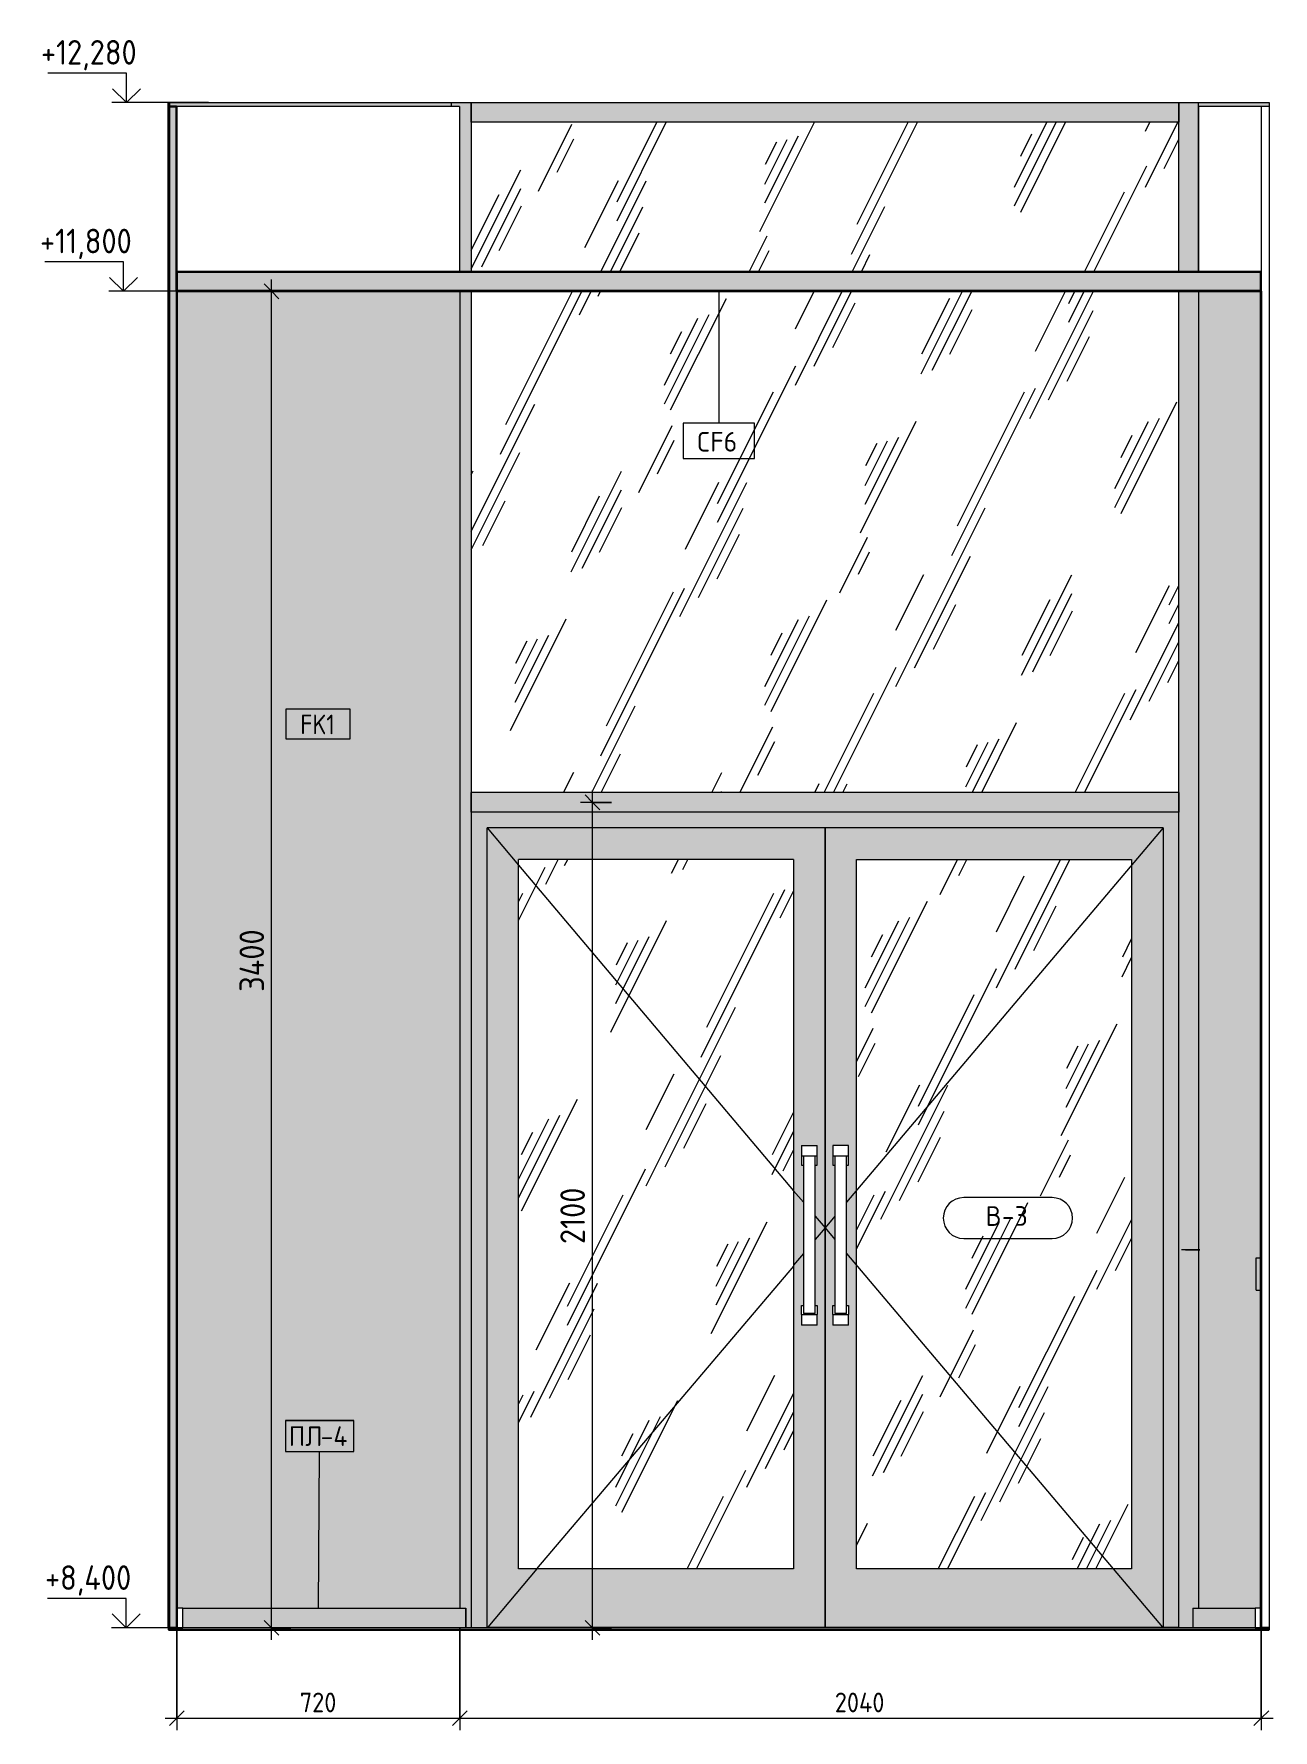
# Model space of a CAD drawing. Header units: millimetres. Extents: x 95091 to 185761, y -1987 to 15323.
# Drawn here: x 182608 to 185761, y 8140 to 12455 of the extents above; entities that cross this region are included whole.
import ezdxf

# ---------------------------------------------------------------- set-up
doc = ezdxf.new("R2010")
doc.units = ezdxf.units.MM
for name, color, linetype, lineweight in [('A-ANNO-DIMS', 7, 'Continuous', 9), ('A-ANNO-DIMS-25', 7, 'Continuous', 9), ('A-CLNG-IDEN', 7, 'Continuous', 9), ('A-DETL', 7, 'Continuous', 9), ('A-DOOR', 7, 'Continuous', 9), ('A-DOOR-IDEN', 7, 'Continuous', 9), ('A-FLOR', 7, 'Continuous', 9), ('A-GENM', 7, 'Continuous', 9), ('A-GENM-IDEN', 7, 'Continuous', 9), ('A-GLAZ-CURT', 7, 'Continuous', 9), ('A-GLAZ-CWMG', 7, 'Continuous', 9), ('A-WALL-3', 7, 'Continuous', 9), ('A-WALL-IDEN', 7, 'Continuous', 9), ('A-WALL-PATT', 7, 'Continuous', 9), ('G-ANNO-DIMS', 7, 'Continuous', 9), ('G-ANNO-DIMS-1', 7, 'Continuous', 20), ('I-WALL', 7, 'Continuous', 9), ('Q-SPCQ', 7, 'Continuous', 9), ('S-COLS', 7, 'Continuous', 9), ('Электрические приборы', 7, 'Continuous', 9)]:
    doc.layers.add(name, color=color, linetype=linetype, lineweight=lineweight)
for name, color, linetype, lineweight, true_color in [('A-CLNG-1', 7, 'Continuous', 9, 0x787878), ('A-CLNG-FNSH-1', 7, 'Continuous', 30, 0x3c3c3c), ('A-DOOR-GLAZ', 7, 'Continuous', 9, 0x8080ff), ('A-FLOR-FNSH-1', 7, 'Continuous', 30, 0x3c3c3c), ('A-WALL-4', 7, 'Continuous', 30, 0x3c3c3c), ('A-WALL-5', 7, 'Continuous', 40, 0x3c3c3c), ('A-WALL-FNSH-2', 7, 'Continuous', 30, 0x3c3c3c), ('I-WALL-1', 7, 'Continuous', 9, 0x787878), ('Q-SPCQ-1', 1, 'Continuous', 9, 0xff0000)]:
    doc.layers.add(name, color=color, linetype=linetype, lineweight=lineweight, true_color=true_color)
doc.styles.add('GOST Common_5', font='GOST_Common.ttf', dxfattribs={"width": 0.9, "height": 50})
doc.styles.add('GOST Common_6', font='GOST_Common.ttf', dxfattribs={"height": 50})
doc.styles.add('ISOCPEUR_2', font='isocpeur.ttf', dxfattribs={"width": 0.9, "height": 62.5})
doc.styles.add('ISOCPEUR_3', font='isocpeur.ttf', dxfattribs={"width": 0.9, "height": 50})
doc.dimstyles.new('ISO-2_0_0_9К_Средний_округл2', dxfattribs={"dimscale": 304.8, "dimtxt": 49.799059, "dimasz": 0.123031, "dimexe": 0.098425, "dimexo": 0, "dimgap": 0, "dimtad": 1, "dimdec": 0, "dimrnd": 10, "dimzin": 0, "dimdsep": 46, "dimtxsty": 'ISOCPEUR_3', "dimblk1": 'OBLIQUE', "dimblk2": 'OBLIQUE', "dimsah": 1, "dimcen": 0.09, "dimdle": 0.098425, "dimazin": 0, "dimtfac": 1, "dimtdec": 4, "dimtix": 1, "dimtmove": 0, "dimatfit": 3, "dimfxl": 1, "dimtvp": 1, "dimtolj": 1, "dimtzin": 0, "dimarcsym": 2})
doc.dimstyles.new('ISO-2_5_0_9К_БОЛЬШОЙ_1', dxfattribs={"dimscale": 304.8, "dimtxt": 62.248823, "dimasz": 0.123031, "dimexe": 0.098425, "dimexo": 0.246063, "dimgap": 0, "dimtad": 1, "dimdec": 0, "dimrnd": 10, "dimzin": 0, "dimdsep": 46, "dimtxsty": 'ISOCPEUR_2', "dimblk1": 'OBLIQUE', "dimblk2": 'OBLIQUE', "dimsah": 1, "dimcen": 0.09, "dimdle": 0.098425, "dimazin": 0, "dimtfac": 1, "dimtdec": 4, "dimtix": 1, "dimtmove": 0, "dimatfit": 3, "dimfxl": 1, "dimtvp": 1, "dimtolj": 1, "dimtzin": 0, "dimarcsym": 2})
pattern_1 = [(0, (184653.834, 0), (30.48, 7.62), [2.515, -20.345, 2.515, -20.345, -121.92]), (0, (184653.834, 0), (30.48, 7.62), [-45.72, 2.515, -43.205, 2.515, -20.345, -53.34]), (0, (184653.834, 0), (30.48, 7.62), [-114.3, 2.515, -12.725, 2.515, -35.585]), (120, (184665.264, 3.81), (-21.8391136, 22.5864543), [2.515, -20.345, 2.515, -20.345, -121.92]), (120, (184665.264, 3.81), (-21.8391136, 22.5864543), [-45.72, 2.515, -43.205, 2.515, -20.345, -53.34]), (120, (184665.264, 3.81), (-21.8391136, 22.5864543), [-114.3, 2.515, -12.725, 2.515, -35.585]), (240, (184669.074, 19.05), (-8.6408864, -30.2064543), [2.515, -20.345, 2.515, -20.345, -121.92]), (240, (184669.074, 19.05), (-8.6408864, -30.2064543), [-45.72, 2.515, -43.205, 2.515, -20.345, -53.34]), (240, (184669.074, 19.05), (-8.6408864, -30.2064543), [-114.3, 2.515, -12.725, 2.515, -35.585])]
pattern_2 = [(63.435, (12366.3, 31.75), (-255.583, 766.747), [317.5, -190.5, 317.5, -190.5, -403.903]), (63.435, (12366.3, 31.75), (-255.583, 766.747), [-1016, 127, -276.903]), (63.435, (12350.45, 47.6), (-255.583, 766.747), [254, -317.5, 190.5, -190.5, -467.403]), (63.435, (12350.45, 47.6), (-255.583, 766.747), [-952.5, 222.25, -245.153]), (63.435, (12350.45, 95.25), (-255.583, 766.747), [190.5, -381, 127, -190.5, -530.903]), (63.435, (12350.45, 95.25), (-255.583, 766.747), [-889, 285.75, -245.153]), (63.435, (12398.1, 47.6), (-255.583, 766.747), [190.5, -381, 158.75, -6404.65]), (63.435, (12445.7, 95.25), (-255.583, 766.747), [95.25, -476.25, 63.5, -6499.9]), (63.435, (12366.3, 174.6), (-255.583, 766.747), [63.5, -476.25, 63.5, -254, -562.653]), (63.435, (12366.3, 174.6), (-255.583, 766.747), [-857.25, 158.75, -403.903]), (63.435, (12652.1, 127), (-255.583, 766.747), [317.5, -476.25, 381, -251.503]), (63.435, (12652.1, 79.4), (-255.583, 766.747), [444.5, -317.5, 476.25, -188.003]), (63.435, (12683.8, 95.25), (-255.583, 766.747), [508, -254, 381, -276.903]), (63.435, (12731.45, 142.9), (-255.583, 766.747), [317.5, -444.5, 254, -403.903]), (63.435, (12683.8, 238.1), (-255.583, 766.747), [158.75, -635, 190.5, -435.653]), (63.435, (12779.1, 190.5), (-255.583, 766.747), [127, -635, 127, -530.903])]

# ---------------------------------------------------------------- blocks, each defined once
blk = doc.blocks.new('Плинтус - Плинтус светлый _сад_-33412388-Развертка 3_42-4')
at = {"layer": 'A-GENM'}
blk.add_hatch(color=256, dxfattribs=at).paths.add_polyline_path([(13220, 8400), (13364, 8400), (13364, 8450), (13206.2, 8450), (13206.2, 8400)])
for q in [(13364, 8450), (13206.2, 8400)]:
    blk.add_line((13206.2, 8450), q, dxfattribs=at)
blk = doc.blocks.new('Плинтус - Плинтус светлый _сад_-33412400-Развертка 3_42-4')
at = {"layer": 'A-GENM'}
for p, q in [((10636, 8450), (10621, 8450)), ((10621, 8450), (10621, 8400)), ((10636, 8400), (10636, 8450)), ((10621, 8400), (10636, 8400))]:
    blk.add_line(p, q, dxfattribs=at)
blk = doc.blocks.new('Плинтус - Плинтус светлый _сад_-33412401-Развертка 3_42-4')
at = {"layer": 'A-GENM'}
blk.add_hatch(color=256, dxfattribs=at).paths.add_polyline_path([(11300.1, 8400), (11356, 8400), (11356, 8450), (10636, 8450), (10636, 8400), (10950, 8400)])
for p in [(10636, 8450), (11356, 8400)]:
    blk.add_line(p, (11356, 8450), dxfattribs=at)
blk = doc.blocks.new('Плинтус - Плинтус светлый _сад_-33412402-Развертка 3_42-4')
at = {"layer": 'A-GENM'}
blk.add_line((11356, 8450), (11356, 8400), dxfattribs=at)
blk = doc.blocks.new('Плинтус - Плинтус светлый _сад_-33412427-Развертка 3_42-4')
at = {"layer": 'A-GENM'}
for p, q in [((13379, 8450), (13364, 8450)), ((13364, 8450), (13364, 8400)), ((13379, 8400), (13379, 8450)), ((13364, 8400), (13379, 8400))]:
    blk.add_line(p, q, dxfattribs=at)
blk = doc.blocks.new('Switch1 - Svitch х1-27745830-Развертка 3_42-4')
at = {"layer": 'Электрические приборы'}
blk.add_hatch(color=256, dxfattribs=at).paths.add_polyline_path([(13379, 9259), (13379, 9341), (13367, 9341), (13367, 9259)])
for p, q in [((13367, 9259), (13367, 9341)), ((13367, 9341), (13379, 9341)), ((13367, 9259), (13379, 9259))]:
    blk.add_line(p, q, dxfattribs=at)
blk = doc.blocks.new('Дистанционный пожарный извещатель - Монтируемые на перекрытии-30348713-Развертка 3_42-4')
at = {"layer": 'Q-SPCQ'}
for p, q in [((13187.2, 9361.6), (13177.2, 9361.6)), ((13187.2, 9361.6), (13177.2, 9361.6)), ((13187.2, 9361.6), (13223.5, 9361.6)), ((13223.5, 9361.6), (13187.2, 9361.6))]:
    blk.add_line(p, q, dxfattribs=at)
blk = doc.blocks.new('Дверь_Витражная_остекление_ - ВВ-7 остекление-32356329-Развертка 3_42-4')
at = {"layer": 'A-DOOR'}
blk.add_hatch(color=256, dxfattribs=at).paths.add_polyline_path([(11370, 8400), (11410, 8400), (11410, 10435), (13130, 10435), (13130, 8402), (13170, 8402), (13170, 10475), (11370, 10475), (11370, 8400.2)])
h = blk.add_hatch(color=256, dxfattribs=at)
h.paths.add_polyline_path([(11461.6, 8402), (12270, 8402), (12270, 10435), (11410, 10435), (11410, 8402), (11455, 8402)])
h.paths.add_polyline_path([(12190, 8550), (11490, 8550), (11490, 10355), (12190, 10355), (12190, 8880.6)])
h.paths.add_polyline_path([(12210.7, 9170), (12210, 9170), (12210, 9220), (12215, 9220), (12215, 9577.5), (12210, 9577.5), (12210, 9627.5), (12250, 9627.5), (12250, 9577.5), (12245, 9577.5), (12245, 9220), (12250, 9220), (12250, 9170), (12212.7, 9170)])
h = blk.add_hatch(color=256, dxfattribs=at)
h.paths.add_polyline_path([(13043.7, 8402), (13130, 8402), (13130, 10435), (12270, 10435), (12270, 8402), (13010.1, 8402)])
h.paths.add_polyline_path([(12350, 8550), (12350, 10355), (13050, 10355), (13050, 8550), (12350.3, 8550)])
h.paths.add_polyline_path([(12295.9, 9170), (12290, 9170), (12290, 9220), (12295, 9220), (12295, 9577.5), (12290, 9577.5), (12290, 9627.5), (12330, 9627.5), (12330, 9577.5), (12325, 9577.5), (12325, 9220), (12330, 9220), (12330, 9170), (12300, 9170)])
h = blk.add_hatch(dxfattribs=at)
h.set_pattern_fill('FP_24', color=256, style=0, pattern_type=2)
h.set_pattern_definition(pattern_2)
h.paths.add_polyline_path([(11490, 8550), (12190, 8550), (12190, 10355), (11490, 10355), (11490, 8637.7)])
h = blk.add_hatch(dxfattribs=at)
h.set_pattern_fill('FP_24', color=256, style=0, pattern_type=2)
h.set_pattern_definition(pattern_2)
h.paths.add_polyline_path([(12350, 8550), (13050, 8550), (13050, 10355), (12350, 10355), (12350, 8880.6)])
for p, q in [((11410, 8402), (11410, 10435)), ((12270, 10435), (11410, 10435)), ((11410, 10435), (11490, 10340.3)), ((12270, 10435), (12270, 8402)), ((13130, 10435), (12270, 10435)), ((12270, 8402), (12270, 10435)), ((13130, 10435), (12325, 9482.6)), ((13130, 10435), (13130, 8402)), ((12350, 8550), (12350, 10355)), ((12350, 10355), (13050, 10355)), ((13050, 10355), (13050, 8550)), ((12210, 9627.5), (12210, 9600)), ((12210, 9627.5), (12250, 9627.5)), ((12250, 9600), (12250, 9627.5)), ((12290, 9627.5), (12290, 9600)), ((12330, 9627.5), (12290, 9627.5)), ((12330, 9600), (12330, 9627.5)), ((12250, 9600), (12210, 9600)), ((12210, 9600), (12210, 9577.5)), ((12215, 9600), (12215, 9200)), ((12245, 9200), (12245, 9600)), ((12250, 9577.5), (12250, 9600)), ((12330, 9600), (12290, 9600)), ((12290, 9600), (12290, 9577.5)), ((12295, 9600), (12295, 9200)), ((12325, 9200), (12325, 9600)), ((12330, 9577.5), (12330, 9600)), ((12210, 9577.5), (12215, 9577.5)), ((12245, 9577.5), (12250, 9577.5)), ((12290, 9577.5), (12295, 9577.5)), ((12325, 9577.5), (12330, 9577.5)), ((12190, 9512.2), (12215, 9482.6)), ((12245, 9447.1), (12270, 9417.5)), ((12270, 9417.5), (12245, 9387.9)), ((12295, 9447.1), (12270, 9417.5)), ((12270, 9417.5), (12295, 9387.9)), ((12215, 9352.4), (12190, 9322.8)), ((12325, 9352.4), (13128.3, 8402)), ((12210, 9197.5), (12210, 9220)), ((12210, 9220), (12215, 9220)), ((12210, 9197.5), (12210, 9170)), ((12210, 9197.5), (12250, 9197.5)), ((12245, 9200), (12215, 9200)), ((12245, 9220), (12250, 9220)), ((12250, 9220), (12250, 9197.5)), ((12250, 9170), (12250, 9197.5)), ((12290, 9197.5), (12290, 9220)), ((12290, 9220), (12295, 9220)), ((12290, 9197.5), (12290, 9170)), ((12290, 9197.5), (12330, 9197.5)), ((12325, 9200), (12295, 9200)), ((12325, 9220), (12330, 9220)), ((12330, 9220), (12330, 9197.5)), ((12330, 9170), (12330, 9197.5)), ((12250, 9170), (12210, 9170)), ((12330, 9170), (12290, 9170)), ((11536.8, 8550), (11411.7, 8402)), ((13050, 8550), (12350, 8550))]:
    blk.add_line(p, q, dxfattribs=at)
at = {"layer": 'A-DOOR-GLAZ'}
for p, q in [((12190, 10355), (11490, 10355)), ((11490, 8550), (11490, 10355)), ((12190, 10355), (12190, 8550)), ((12190, 8550), (11490, 8550))]:
    blk.add_line(p, q, dxfattribs=at)
blk = doc.blocks.new('Прямоугольный импост - Импост структурный с накладкой - 160мм Темный-32310142-Развертка 3_42-4')
at = {"layer": 'A-GLAZ-CWMG'}
blk.add_hatch(color=256, dxfattribs=at).paths.add_polyline_path([(11356, 8400), (11370, 8400), (11370, 10500), (11341, 10500), (11341, 8450), (11356, 8450), (11356, 8417.8)])
blk.add_line((11370, 10500), (11370, 8400), dxfattribs=at)
blk = doc.blocks.new('Прямоугольный импост - Импост структурный с накладкой - 160мм Темный-32349419-Развертка 3_42-4')
at = {"layer": 'A-GLAZ-CWMG'}
h = blk.add_hatch(color=256, dxfattribs=at)
h.paths.add_polyline_path([(13180, 10500), (13220, 10500), (13220, 11800), (13170, 11800), (13170, 10500)])
h.paths.add_polyline_path([(13180, 11850), (13220, 11850), (13220, 12280), (13170, 12280), (13170, 11850)])
for p, q in [((13170, 11850), (13170, 12280)), ((13220, 11850), (13220, 12280)), ((13170, 10500), (13170, 11800))]:
    blk.add_line(p, q, dxfattribs=at)
blk = doc.blocks.new('Системная панель - Стекло - 40мм-31922941-Развертка 3_42-4')
at = {"layer": 'A-GLAZ-CURT'}
h = blk.add_hatch(dxfattribs=at)
h.set_pattern_fill('FP_24', color=256, style=0, pattern_type=2)
h.set_pattern_definition(pattern_2)
h.paths.add_polyline_path([(11370, 10525), (13170, 10525), (13170, 11800), (11370, 11800), (11370, 11309.1)])
h.paths.add_polyline_path([(12000.2, 11850), (13170, 11850), (13170, 12230), (11370, 12230), (11370, 11850)])
blk = doc.blocks.new('Прямоугольный импост - Импост структурный с накладкой - 160мм Темный-31922943-Развертка 3_42-4')
at = {"layer": 'A-GLAZ-CWMG'}
h = blk.add_hatch(color=256, dxfattribs=at)
h.paths.add_polyline_path([(11360, 10500), (11370, 10500), (11370, 11800), (11341, 11800), (11341, 10500)])
h.paths.add_polyline_path([(11340, 11850), (11370, 11850), (11370, 12280), (11320, 12280), (11320, 12270), (11340, 12270)])
for p, q in [((11370, 12280), (11370, 11850)), ((11370, 11800), (11370, 10500))]:
    blk.add_line(p, q, dxfattribs=at)
blk = doc.blocks.new('Прямоугольный импост - Импост структурный с накладкой - 160мм Темный-32348142-Развертка 3_42-4')
at = {"layer": 'A-GLAZ-CWMG'}
blk.add_hatch(color=256, dxfattribs=at).paths.add_polyline_path([(13170, 8400), (13206.2, 8400), (13206.2, 8450), (13220, 8450), (13220, 10500), (13170, 10500), (13170, 8402)])
blk.add_line((13170, 8402), (13170, 10500), dxfattribs=at)
blk = doc.blocks.new('Прямоугольный импост - Импост структурный с накладкой - 160мм Темный-31920698-Развертка 3_42-4')
at = {"layer": 'A-GLAZ-CWMG'}
blk.add_hatch(color=256, dxfattribs=at).paths.add_polyline_path([(12190, 10475), (13170, 10475), (13170, 10525), (11370, 10525), (11370, 10475), (12000.2, 10475)])
for p, q in [((11370, 10475), (11370, 10525)), ((13170, 10525), (11370, 10525)), ((13170, 10525), (13170, 10475)), ((13170, 10475), (11370, 10475))]:
    blk.add_line(p, q, dxfattribs=at)
blk = doc.blocks.new('Прямоугольный импост - Импост структурный с накладкой - 160мм Темный-31920696-Развертка 3_42-4')
at = {"layer": 'A-GLAZ-CWMG'}
blk.add_hatch(color=256, dxfattribs=at).paths.add_polyline_path([(13170, 12230), (13170, 12280), (11370, 12280), (11370, 12230), (12700.4, 12230)])
for p, q in [((11370, 12230), (11370, 12280)), ((13170, 12280), (13170, 12230)), ((13170, 12230), (11370, 12230))]:
    blk.add_line(p, q, dxfattribs=at)
blk = doc.blocks.new('Высотные отметки - Стрелка_Верх-17668718-Развертка 3_42-4')
at = {"layer": 'G-ANNO-DIMS'}
for p, q in [((10492.7, 12355), (10292.7, 12355)), ((10492.7, 12280), (10492.7, 12355)), ((10530.6, 12280), (10455.6, 12280))]:
    blk.add_line(p, q, dxfattribs=at)
at = {"layer": 'G-ANNO-DIMS-1'}
for q in [(10457.4, 12315.4), (10528.1, 12315.4)]:
    blk.add_line((10492.7, 12280), q, dxfattribs=at)
blk = doc.blocks.new('DIMBLOCK45-Развертка 3_42-4')
at = {"layer": 'A-ANNO-DIMS-25'}
for p, q in [((182972, 8400), (182972, 8140.1)), ((182972, 8170.1), (182972, 8400)), ((183692, 8400), (183692, 8140.1)), ((183692, 8170.1), (183692, 8400)), ((182942, 8170.1), (183692, 8170.1))]:
    blk.add_line(p, q, dxfattribs=at)
at = {"layer": 'A-ANNO-DIMS-25', "lineweight": 20}
for p, q in [((182972, 8170.1), (182953.3, 8151.4)), ((182972, 8170.1), (182990.8, 8188.9)), ((183692, 8170.1), (183673.3, 8151.4)), ((183692, 8170.1), (183710.8, 8188.9))]:
    blk.add_line(p, q, dxfattribs=at)
at = {"layer": 'A-ANNO-DIMS-25', "color": 0, "insert": (183284.6, 8235.4), "char_height": 50, "width": 113.772, "attachment_point": 1, "line_spacing_factor": 1.149209, "style": 'ISOCPEUR_3'}
blk.add_mtext('720', dxfattribs=at)
blk = doc.blocks.new('_Oblique')
at = {"color": 0, "linetype": 'ByBlock', "lineweight": -2}
blk.add_line((-0.5, -0.5), (0.5, 0.5), dxfattribs=at)
blk = doc.blocks.new('DIMBLOCK46-Развертка 3_42-4')
at = {"layer": 'A-ANNO-DIMS-25'}
for p, q in [((183692, 8400), (183692, 8140.1)), ((183692, 8170.1), (183692, 8400)), ((185731, 8400), (185731, 8140.1)), ((185731, 8170.1), (185731, 8400)), ((183692, 8170.1), (185761, 8170.1))]:
    blk.add_line(p, q, dxfattribs=at)
at = {"layer": 'A-ANNO-DIMS-25', "lineweight": 20}
for p, q in [((183692, 8170.1), (183673.3, 8151.4)), ((183692, 8170.1), (183710.8, 8188.9)), ((185731, 8170.1), (185712.3, 8151.4)), ((185731, 8170.1), (185749.8, 8188.9))]:
    blk.add_line(p, q, dxfattribs=at)
at = {"layer": 'A-ANNO-DIMS-25', "color": 0, "insert": (184645.9, 8235.4), "char_height": 50, "width": 157.442, "attachment_point": 1, "line_spacing_factor": 1.149209, "style": 'ISOCPEUR_3'}
blk.add_mtext('2040', dxfattribs=at)
blk = doc.blocks.new('М_стена_0001 - Типоразмер_без рамки-25382661-Развертка 3_42-4')
at = {"layer": 'A-WALL-IDEN'}
for p, q in [((11061.4, 10736.8), (10898.2, 10736.8)), ((10898.2, 10736.8), (10898.2, 10661.8)), ((11061.4, 10661.8), (11061.4, 10736.8)), ((10898.2, 10661.8), (11061.4, 10661.8))]:
    blk.add_line(p, q, dxfattribs=at)
blk = doc.blocks.new('М_потолков - Марка_ Имя типа-25382930-Развертка 3_42-4')
at = {"layer": 'A-CLNG-IDEN'}
for p, q in [((12090.6, 11464.4), (11909.4, 11464.4)), ((11909.4, 11464.4), (11909.4, 11375)), ((12090.6, 11375), (12090.6, 11464.4)), ((11909.4, 11375), (12090.6, 11375))]:
    blk.add_line(p, q, dxfattribs=at)
blk = doc.blocks.new('Mark Reiling - Mark Reiling-26174330-Развертка 3_42-4')
at = {"layer": 'A-GENM-IDEN'}
for p, q in [((10897.3, 8927.8), (10897.3, 8849)), ((10897.3, 8927.8), (11070.8, 8927.8)), ((11070.8, 8927.8), (10897.3, 8927.8)), ((10897.3, 8927.8), (10897.3, 8849)), ((11070.8, 8849), (11070.8, 8927.8)), ((11070.8, 8849), (11070.8, 8927.8)), ((10897.3, 8849), (11070.8, 8849)), ((10897.3, 8849), (11070.8, 8849))]:
    blk.add_line(p, q, dxfattribs=at)
blk = doc.blocks.new('DIMBLOCK47-Развертка 3_42-4')
at = {"layer": 'A-ANNO-DIMS-25'}
for p, q in [((183212.9, 8370), (183212.9, 11830)), ((183261.4, 11800), (183182.9, 11800)), ((183212.9, 11800), (183261.4, 11800)), ((183261.4, 8400), (183182.9, 8400)), ((183212.9, 8400), (183261.4, 8400))]:
    blk.add_line(p, q, dxfattribs=at)
at = {"layer": 'A-ANNO-DIMS-25', "lineweight": 20}
for p, q in [((183212.9, 11800), (183194.1, 11818.8)), ((183212.9, 11800), (183231.6, 11781.2)), ((183212.9, 8400), (183194.1, 8418.7)), ((183212.9, 8400), (183231.6, 8381.2))]:
    blk.add_line(p, q, dxfattribs=at)
at = {"layer": 'A-ANNO-DIMS-25', "color": 0, "insert": (183131.2, 10018), "char_height": 62.5, "width": 196.802, "attachment_point": 1, "rotation": 90, "line_spacing_factor": 1.149209, "style": 'ISOCPEUR_2'}
blk.add_mtext('3400', dxfattribs=at)
blk = doc.blocks.new('DIMBLOCK48-Развертка 3_42-4')
at = {"layer": 'A-ANNO-DIMS-25'}
for p, q in [((184029.2, 8370), (184029.2, 10530)), ((184077.7, 10500), (183999.2, 10500)), ((184029.2, 10500), (184077.7, 10500)), ((184077.7, 8400), (183999.2, 8400)), ((184029.2, 8400), (184077.7, 8400))]:
    blk.add_line(p, q, dxfattribs=at)
at = {"layer": 'A-ANNO-DIMS-25', "lineweight": 20}
for p, q in [((184029.2, 10500), (184010.5, 10518.8)), ((184029.2, 10500), (184048, 10481.2)), ((184029.2, 8400), (184010.5, 8418.7)), ((184029.2, 8400), (184048, 8381.2))]:
    blk.add_line(p, q, dxfattribs=at)
at = {"layer": 'A-ANNO-DIMS-25', "color": 0, "insert": (183947.6, 9376.4), "char_height": 62.5, "width": 176.691, "attachment_point": 1, "rotation": 90, "line_spacing_factor": 1.149209, "style": 'ISOCPEUR_2'}
blk.add_mtext('2100', dxfattribs=at)
blk = doc.blocks.new('М_двери - Типоразмер_рамка-25223575-Развертка 3_42-4')
at = {"layer": 'A-DOOR-IDEN'}
for p, q in [((12847.7, 9494.5), (12622.9, 9494.5)), ((12622.9, 9390.5), (12847.7, 9390.5))]:
    blk.add_line(p, q, dxfattribs=at)
for centre, start, end in [((12622.9, 9442.5), 90, 270), ((12847.7, 9442.5), 270, 90)]:
    blk.add_arc(centre, 52, start, end, dxfattribs=at)

msp = doc.modelspace()

# ---------------------------------------------------------------- hatches: boundary and pattern name
at = {"layer": 'A-CLNG-1'}
msp.add_hatch(color=256, dxfattribs=at).paths.add_polyline_path([(184351.3, 11800), (185730, 11800), (185730, 11850), (182972, 11850), (182972, 11800), (183711, 11800)])
at = {"layer": 'A-FLOR'}
for points in [[(184372, 8400), (184621, 8400), (184621, 8402), (183761, 8402), (183761, 8400), (184351.3, 8400)], [(184639.1, 8400), (185521, 8400), (185521, 8402), (184621, 8402), (184621, 8400)]]:
    msp.add_hatch(color=256, dxfattribs=at).paths.add_polyline_path(points)
at = {"layer": 'A-WALL-PATT'}
for points in [[(183651.1, 8450), (183691, 8450), (183691, 11800), (182972, 11800), (182972, 8450), (183301, 8450)], [(183692, 8450), (183692, 11800), (183691, 11800), (183691, 8450)], [(185571, 8450), (185730, 8450), (185730, 9259), (185718, 9259), (185718, 9341), (185730, 9341), (185730, 11800), (185571, 11800), (185571, 8637.7)]]:
    msp.add_hatch(color=256, dxfattribs=at).paths.add_polyline_path(points)
at = {"layer": 'I-WALL'}
for points in [[(182951, 12270), (183671, 12270), (183671, 12280), (182951, 12280)], [(185571, 12270), (185751, 12270), (185751, 12280), (185571, 12280)]]:
    msp.add_hatch(color=256, dxfattribs=at).paths.add_polyline_path(points)
at = {"layer": 'I-WALL-1'}
h = msp.add_hatch(dxfattribs=at)
h.set_pattern_fill('FP_23', color=256, style=0, pattern_type=2)
h.set_pattern_definition(pattern_1)
h.paths.add_polyline_path([(182951, 8400), (182971, 8400), (182971, 12270), (182951, 12270), (182951, 8637.7)])
h = msp.add_hatch(dxfattribs=at)
h.set_pattern_fill('FP_22', color=256, style=0, pattern_type=2)
h.set_pattern_definition([(45, (184653.834, 0), (-14.25598, 14.25598), []), (45, (184668.09, 0), (-14.25598, 14.25598), [25.202, -5.04, 0.8382, -4.202])])
h.paths.add_polyline_path([(182950.9, 8400), (182951, 8400), (182950.9, 8401.3)])
h = msp.add_hatch(dxfattribs=at)
h.set_pattern_fill('FP_23', color=256, style=0, pattern_type=2)
h.set_pattern_definition(pattern_1)
h.paths.add_polyline_path([(182970.1, 8395), (182971, 8395.1), (182971, 8400), (182951, 8400), (182951, 8395)])
h = msp.add_hatch(dxfattribs=at)
h.set_pattern_fill('FP_23', color=256, style=0, pattern_type=2)
h.set_pattern_definition(pattern_1)
h.paths.add_polyline_path([(185738.6, 8395), (185751, 8395), (185751, 8400), (185731, 8400), (185731, 8395)])
at = {"layer": 'S-COLS'}
msp.add_hatch(color=256, dxfattribs=at).paths.add_polyline_path([(185751.6, 8394.8), (185751.6, 12280.6), (185751, 12280.6), (185751, 8394.8)])

# ---------------------------------------------------------------- linework, layer by layer
at = {"layer": 'A-CLNG-FNSH-1'}
for p, q in [((185730, 11850), (182972, 11850)), ((182972, 11850), (182972, 11800)), ((185730, 11800), (185730, 11850)), ((185730, 11801), (182972, 11801)), ((182972, 11800), (185730, 11800))]:
    msp.add_line(p, q, dxfattribs=at)
at = {"layer": 'A-CLNG-IDEN'}
msp.add_line((184351, 11800), (184351, 11464.4), dxfattribs=at)
at = {"layer": 'A-DETL'}
for p, q in [((183841, 10340.3), (184541, 9512.2)), ((184541, 9320), (183886.7, 8550))]:
    msp.add_line(p, q, dxfattribs=at)
at = {"layer": 'A-FLOR'}
for p, q in [((182950.9, 12280), (185751, 12280)), ((185751, 8400), (182972, 8400)), ((183761, 8402), (185521, 8402)), ((183761, 8400), (183761, 8402)), ((184621, 8402), (184621, 8400)), ((185521, 8402), (185521, 8400))]:
    msp.add_line(p, q, dxfattribs=at)
at = {"layer": 'A-FLOR-FNSH-1'}
msp.add_line((185751, 8395), (182950.9, 8395), dxfattribs=at)
at = {"layer": 'A-GENM-IDEN'}
msp.add_line((183332, 8450), (183335.1, 8848), dxfattribs=at)
at = {"layer": 'A-WALL-3'}
for p, q in [((182971, 8400), (182971, 11800)), ((182950.9, 8400), (182951, 8400))]:
    msp.add_line(p, q, dxfattribs=at)
at = {"layer": 'A-WALL-4'}
for p, q in [((182971, 12270), (182951, 12270)), ((182971, 11800), (182971, 12270)), ((182971, 8400), (182951, 8400)), ((182951, 8400), (182951, 8394.8)), ((182971, 8394.8), (182971, 8400)), ((185731, 8400), (185731, 8394.8)), ((185751, 8400), (185731, 8400))]:
    msp.add_line(p, q, dxfattribs=at)
at = {"layer": 'A-WALL-5'}
msp.add_line((182951, 8400), (182951, 12280.6), dxfattribs=at)
at = {"layer": 'A-WALL-FNSH-2'}
for p, q in [((182972, 11800), (182971, 11800)), ((182972, 8400), (182972, 11800)), ((185731, 11800), (185730, 11800)), ((185730, 11800), (185730, 8400)), ((185731, 8400), (185731, 11800)), ((182971, 8400), (182972, 8400)), ((185730, 8400), (185731, 8400))]:
    msp.add_line(p, q, dxfattribs=at)
at = {"layer": 'G-ANNO-DIMS'}
for p, q in [((183052.7, 12280), (182843.7, 12280)), ((183075.7, 11800), (182836.1, 11800)), ((183028.8, 8400), (182842.8, 8400))]:
    msp.add_line(p, q, dxfattribs=at)
at = {"layer": 'I-WALL'}
for p, q in [((183691, 12270), (182971, 12270)), ((183671, 12270), (183671, 12280)), ((183691, 12270), (183691, 11850)), ((185751, 12270), (185571, 12270)), ((185571, 12270), (185571, 11850)), ((185731, 12270), (185731, 11800)), ((183692, 11800), (183692, 8450)), ((185571, 11800), (185571, 8450))]:
    msp.add_line(p, q, dxfattribs=at)
at = {"layer": 'S-COLS'}
msp.add_line((185751, 12280.6), (185751, 8394.8), dxfattribs=at)

# ---------------------------------------------------------------- block references
at = {"layer": 'A-CLNG-IDEN'}
msp.add_blockref('М_потолков - Марка_ Имя типа-25382930-Развертка 3_42-4', (172351, 0), dxfattribs=at)
at = {"layer": 'A-DOOR'}
msp.add_blockref('Дверь_Витражная_остекление_ - ВВ-7 остекление-32356329-Развертка 3_42-4', (172351, 0), dxfattribs=at)
at = {"layer": 'A-DOOR-IDEN'}
msp.add_blockref('М_двери - Типоразмер_рамка-25223575-Развертка 3_42-4', (172351, 0), dxfattribs=at)
at = {"layer": 'A-GENM'}
for name in ['Плинтус - Плинтус светлый _сад_-33412400-Развертка 3_42-4', 'Плинтус - Плинтус светлый _сад_-33412401-Развертка 3_42-4', 'Плинтус - Плинтус светлый _сад_-33412402-Развертка 3_42-4', 'Плинтус - Плинтус светлый _сад_-33412388-Развертка 3_42-4', 'Плинтус - Плинтус светлый _сад_-33412427-Развертка 3_42-4']:
    msp.add_blockref(name, (172351, 0), dxfattribs=at)
at = {"layer": 'A-GENM-IDEN'}
msp.add_blockref('Mark Reiling - Mark Reiling-26174330-Развертка 3_42-4', (172351, 0), dxfattribs=at)
at = {"layer": 'A-GLAZ-CURT'}
msp.add_blockref('Системная панель - Стекло - 40мм-31922941-Развертка 3_42-4', (172351, 0), dxfattribs=at)
at = {"layer": 'A-GLAZ-CWMG'}
for name in ['Прямоугольный импост - Импост структурный с накладкой - 160мм Темный-31922943-Развертка 3_42-4', 'Прямоугольный импост - Импост структурный с накладкой - 160мм Темный-31920696-Развертка 3_42-4', 'Прямоугольный импост - Импост структурный с накладкой - 160мм Темный-32349419-Развертка 3_42-4', 'Прямоугольный импост - Импост структурный с накладкой - 160мм Темный-32310142-Развертка 3_42-4', 'Прямоугольный импост - Импост структурный с накладкой - 160мм Темный-31920698-Развертка 3_42-4', 'Прямоугольный импост - Импост структурный с накладкой - 160мм Темный-32348142-Развертка 3_42-4']:
    msp.add_blockref(name, (172351, 0), dxfattribs=at)
at = {"layer": 'A-WALL-IDEN'}
msp.add_blockref('М_стена_0001 - Типоразмер_без рамки-25382661-Развертка 3_42-4', (172351, 0), dxfattribs=at)
at = {"layer": 'G-ANNO-DIMS'}
for p in [(172351, 0), (172343.3, -480), (172350.1, -3880)]:
    msp.add_blockref('Высотные отметки - Стрелка_Верх-17668718-Развертка 3_42-4', p, dxfattribs=at)
at = {"layer": 'Q-SPCQ-1'}
msp.add_blockref('Дистанционный пожарный извещатель - Монтируемые на перекрытии-30348713-Развертка 3_42-4', (172351, 0), dxfattribs=at)
at = {"layer": 'Электрические приборы'}
msp.add_blockref('Switch1 - Svitch х1-27745830-Развертка 3_42-4', (172351, 0), dxfattribs=at)

# ---------------------------------------------------------------- texts
at = {"layer": 'A-CLNG-IDEN', "insert": (184294.6, 11442.3), "char_height": 50, "width": 132.278, "attachment_point": 1, "style": 'GOST Common_6'}
msp.add_mtext('CF6', dxfattribs=at)
at = {"layer": 'A-DOOR-IDEN', "char_height": 50, "attachment_point": 1, "style": 'GOST Common_6'}
for s, insert, width in [('\\fGOST Common|b0|i0|c204|p34|;В', (185029.5, 9472.8), 50.105), ('-3', (185070.8, 9472.8), 86.181)]:
    msp.add_mtext(s, dxfattribs=dict(at, insert=insert, width=width))
at = {"layer": 'A-GENM-IDEN', "char_height": 50, "attachment_point": 1, "style": 'GOST Common_6'}
for s, insert, width in [('ПЛ', (183256.5, 8912.8), 98.207), ('-4', (183337.6, 8912.8), 94.198)]:
    msp.add_mtext(s, dxfattribs=dict(at, insert=insert, width=width))
at = {"layer": 'A-WALL-IDEN', "insert": (183285.9, 10723.3), "char_height": 50, "width": 111.835, "attachment_point": 1, "style": 'GOST Common_5'}
msp.add_mtext('FK1', dxfattribs=at)

# ---------------------------------------------------------------- dimensions: what is measured, and where the dimension line sits
at = {"layer": 'A-ANNO-DIMS'}
for base, p1, p2, override, picture, middle in [((183212.9, 11800), (183186.4, 8400), (183186.4, 11800), {"dimpost": '<>', "dimfxl": 3400}, 'DIMBLOCK47-Развертка 3_42-4', (183181.6, 10100)), ((184029.2, 10500), (184002.7, 8400), (184002.7, 10500), {"dimpost": '<>', "dimfxl": 2100}, 'DIMBLOCK48-Развертка 3_42-4', (183998, 9450))]:
    dim = msp.add_linear_dim(base=base, p1=p1, p2=p2, angle=90, dimstyle='ISO-2_5_0_9К_БОЛЬШОЙ_1', override=override, dxfattribs=at)
    dim.commit()
    dim.dimension.update_dxf_attribs({"geometry": picture, "text_midpoint": middle})
for base, p1, p2, override, picture, middle in [((183692, 8170.1), (182972, 8400), (183692, 8400), {"dimpost": '<>', "dimfxl": 719.9998}, 'DIMBLOCK45-Развертка 3_42-4', (183332, 8195.1)), ((185731, 8170.1), (183692, 8400), (185731, 8400), {"dimpost": '<>', "dimfxl": 2039.0002}, 'DIMBLOCK46-Развертка 3_42-4', (184711.5, 8195.1))]:
    dim = msp.add_linear_dim(base=base, p1=p1, p2=p2, dimstyle='ISO-2_0_0_9К_Средний_округл2', override=override, dxfattribs=at)
    dim.commit()
    dim.dimension.update_dxf_attribs({"geometry": picture, "text_midpoint": middle})

# ---------------------------------------------------------------- next in the draw order: texts
at = {"layer": 'G-ANNO-DIMS', "char_height": 62.5, "attachment_point": 1, "line_spacing_factor": 1.149209, "style": 'ISOCPEUR_2', "bg_fill": 3, "box_fill_scale": 1.25, "bg_fill_color": 256, "bg_fill_true_color": 13158600, "bg_fill_transparency": 0}
for s, insert, width in [('+12,280', (182626.1, 12439.2), 288.318), ('+11,800', (182623.7, 11959.2), 275.62), ('+8,400', (182636.4, 8559.2), 261.428)]:
    msp.add_mtext(s, dxfattribs=dict(at, insert=insert, width=width))

doc.saveas('drawing.dxf')
